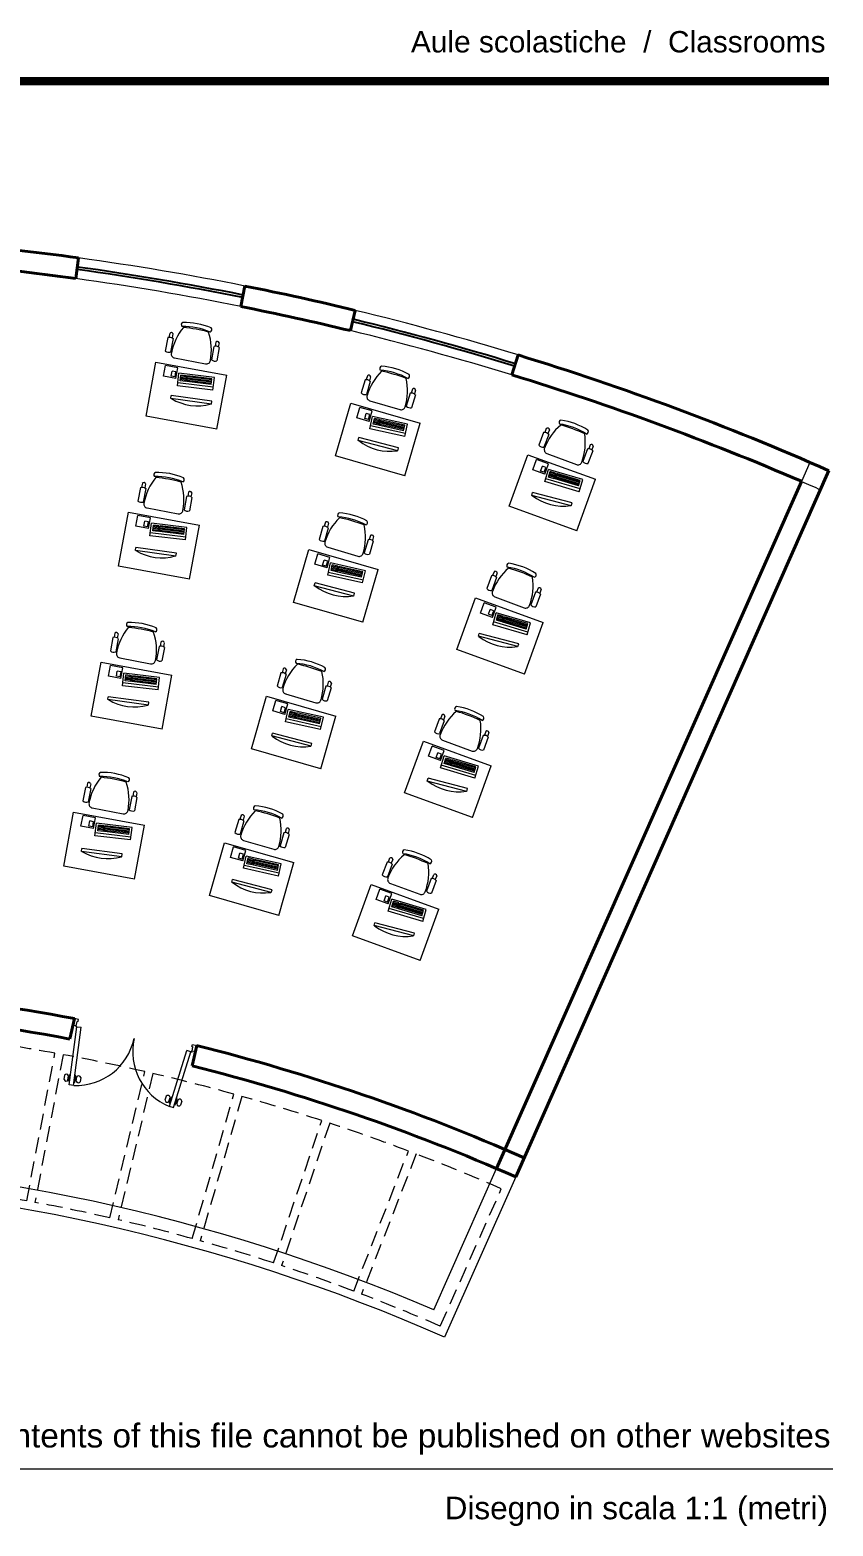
# Model space of a CAD drawing. Header units: millimetres. Extents: x 319.7 to 345.3, y 161.6 to 181.
# Drawn here: x 335.66 to 345.28, y 162.47 to 180.38 of the extents above; entities that cross this region are included whole.
import ezdxf

# ---------------------------------------------------------------- set-up
doc = ezdxf.new("R2010")
doc.units = ezdxf.units.MM
doc.linetypes.add('TRATTEGGIATA2', pattern=[9.525, 6.35, -3.175])
for name, color, linetype, lineweight in [('ARREDI attrezzature - furniture', 175, 'Continuous', 9), ('MURATURA sezioni - section wall', 7, 'Continuous', 40), ('PILASTRI struttura - structure', 7, 'Continuous', 13), ('PORTE - doors', 2, 'Continuous', 5), ('PROIEZIONI finissime - fine lines', 251, 'Continuous', 9), ('PROIEZIONI Tratteggiate - dashed', 1, 'Continuous', 9), ('www.archweb.it - All rights reserved', 2, 'Continuous', 5)]:
    doc.layers.add(name, color=color, linetype=linetype, lineweight=lineweight)
doc.layers.add('VETRATE sezioni - windows sections', color=171, linetype='Continuous', true_color=0x4d79ff)
doc.styles.get("Standard").update_dxf_attribs({"font": 'arial.ttf'})

msp = doc.modelspace()

# ---------------------------------------------------------------- linework, layer by layer
at = {"layer": 'ARREDI attrezzature - furniture'}
for p, q in [((337.314, 176.699), (337.284, 176.539)), ((337.337, 176.751), (337.328, 176.702)), ((337.378, 176.687), (337.348, 176.527)), ((337.376, 176.743), (337.367, 176.695)), ((337.89, 176.645), (337.88, 176.597)), ((337.929, 176.638), (337.919, 176.59)), ((337.396, 176.456), (337.766, 176.385)), ((337.867, 176.593), (337.837, 176.434)), ((337.931, 176.581), (337.9, 176.422)), ((337.054, 175.759), (337.172, 176.406)), ((337.172, 176.406), (338.021, 176.25)), ((337.261, 176.237), (337.285, 176.365)), ((337.435, 176.337), (337.285, 176.365)), ((337.356, 176.238), (337.367, 176.298)), ((337.412, 176.29), (337.367, 176.298)), ((337.401, 176.23), (337.412, 176.29)), ((337.411, 176.21), (337.435, 176.337)), ((337.428, 176.123), (337.445, 176.272)), ((337.872, 176.221), (337.445, 176.272)), ((337.411, 176.21), (337.261, 176.237)), ((337.401, 176.23), (337.356, 176.238)), ((337.855, 176.072), (337.428, 176.123)), ((337.859, 176.106), (337.432, 176.157)), ((337.462, 176.182), (337.47, 176.251)), ((337.529, 176.174), (337.462, 176.182)), ((337.531, 176.188), (337.464, 176.196)), ((337.532, 176.202), (337.465, 176.21)), ((337.534, 176.215), (337.467, 176.223)), ((337.536, 176.229), (337.469, 176.237)), ((337.537, 176.243), (337.47, 176.251)), ((337.529, 176.174), (337.537, 176.243)), ((337.542, 176.173), (337.55, 176.241)), ((337.834, 176.138), (337.542, 176.173)), ((337.835, 176.152), (337.544, 176.186)), ((337.837, 176.165), (337.545, 176.2)), ((337.839, 176.179), (337.547, 176.214)), ((337.84, 176.193), (337.549, 176.228)), ((337.842, 176.207), (337.55, 176.241)), ((337.834, 176.138), (337.842, 176.207)), ((337.855, 176.072), (337.872, 176.221)), ((337.903, 175.604), (338.021, 176.25)), ((339.677, 176.193), (339.631, 176.037)), ((339.705, 176.243), (339.691, 176.196)), ((339.739, 176.175), (339.693, 176.019)), ((339.743, 176.231), (339.729, 176.184)), ((337.352, 175.971), (337.356, 176.005)), ((337.837, 175.904), (337.352, 175.971)), ((337.842, 175.939), (337.356, 176.005)), ((337.837, 175.904), (337.842, 175.939)), ((339.324, 175.284), (339.506, 175.916)), ((339.506, 175.916), (340.336, 175.677)), ((339.734, 175.944), (340.095, 175.837)), ((340.216, 176.034), (340.17, 175.878)), ((340.244, 176.084), (340.23, 176.036)), ((340.279, 176.016), (340.232, 175.86)), ((340.282, 176.072), (340.268, 176.025)), ((337.903, 175.604), (337.054, 175.759)), ((339.578, 175.739), (339.614, 175.864)), ((339.725, 175.697), (339.578, 175.739)), ((339.761, 175.822), (339.614, 175.864)), ((339.672, 175.731), (339.689, 175.79)), ((339.716, 175.718), (339.672, 175.731)), ((339.733, 175.777), (339.689, 175.79)), ((339.716, 175.718), (339.733, 175.777)), ((339.725, 175.697), (339.761, 175.822)), ((339.733, 175.609), (339.765, 175.755)), ((340.185, 175.663), (339.765, 175.755)), ((339.773, 175.665), (339.788, 175.732)), ((339.854, 175.718), (339.788, 175.732)), ((340.153, 175.517), (339.733, 175.609)), ((340.16, 175.55), (339.74, 175.643)), ((339.839, 175.65), (339.773, 175.665)), ((339.842, 175.664), (339.776, 175.678)), ((339.845, 175.677), (339.779, 175.692)), ((339.848, 175.691), (339.782, 175.705)), ((339.851, 175.704), (339.785, 175.719)), ((339.839, 175.65), (339.854, 175.718)), ((339.851, 175.647), (339.866, 175.715)), ((340.138, 175.584), (339.851, 175.647)), ((340.141, 175.598), (339.854, 175.661)), ((340.144, 175.611), (339.857, 175.674)), ((340.147, 175.625), (339.86, 175.688)), ((340.15, 175.638), (339.863, 175.701)), ((340.153, 175.652), (339.866, 175.715)), ((340.138, 175.584), (340.153, 175.652)), ((340.153, 175.517), (340.185, 175.663)), ((340.154, 175.046), (340.336, 175.677)), ((341.816, 175.563), (341.759, 175.411)), ((341.847, 175.611), (341.83, 175.565)), ((341.884, 175.597), (341.867, 175.551)), ((339.595, 175.468), (339.604, 175.502)), ((340.069, 175.344), (339.595, 175.468)), ((340.078, 175.378), (339.604, 175.502)), ((340.069, 175.344), (340.078, 175.378)), ((341.877, 175.541), (341.82, 175.388)), ((342.374, 175.414), (342.357, 175.368)), ((342.411, 175.401), (342.394, 175.355)), ((340.154, 175.046), (339.324, 175.284)), ((341.401, 174.681), (341.626, 175.298)), ((341.626, 175.298), (342.437, 175.003)), ((341.686, 175.117), (341.73, 175.239)), ((341.874, 175.187), (341.73, 175.239)), ((341.855, 175.311), (342.208, 175.179)), ((342.343, 175.367), (342.286, 175.215)), ((342.404, 175.344), (342.347, 175.192)), ((341.829, 175.065), (341.686, 175.117)), ((341.779, 175.102), (341.801, 175.16)), ((341.822, 175.087), (341.779, 175.102)), ((341.843, 175.144), (341.801, 175.16)), ((341.822, 175.087), (341.843, 175.144)), ((341.829, 175.065), (341.874, 175.187)), ((341.831, 174.977), (341.873, 175.121)), ((342.286, 174.999), (341.873, 175.121)), ((341.875, 175.03), (341.894, 175.096)), ((341.94, 175.01), (341.875, 175.03)), ((341.944, 175.024), (341.879, 175.043)), ((341.947, 175.037), (341.883, 175.056)), ((341.951, 175.05), (341.887, 175.069)), ((341.955, 175.064), (341.891, 175.083)), ((341.959, 175.077), (341.894, 175.096)), ((341.94, 175.01), (341.959, 175.077)), ((341.952, 175.007), (341.972, 175.073)), ((342.238, 174.937), (341.956, 175.02)), ((342.242, 174.95), (341.96, 175.033)), ((342.246, 174.963), (341.964, 175.047)), ((342.249, 174.977), (341.968, 175.06)), ((342.253, 174.99), (341.972, 175.073)), ((336.986, 174.903), (336.955, 174.743)), ((337.009, 174.955), (336.999, 174.907)), ((337.049, 174.891), (337.019, 174.731)), ((337.047, 174.948), (337.038, 174.899)), ((337.561, 174.85), (337.552, 174.801)), ((337.6, 174.842), (337.59, 174.794)), ((341.673, 174.811), (341.682, 174.845)), ((342.156, 174.721), (341.682, 174.845)), ((342.243, 174.855), (341.831, 174.977)), ((342.253, 174.888), (341.841, 175.01)), ((342.234, 174.924), (341.952, 175.007)), ((342.212, 174.385), (342.437, 175.003)), ((342.234, 174.924), (342.253, 174.99)), ((342.243, 174.855), (342.286, 174.999)), ((337.067, 174.66), (337.437, 174.59)), ((337.538, 174.798), (337.508, 174.638)), ((337.602, 174.786), (337.572, 174.626)), ((342.212, 174.385), (341.401, 174.681)), ((342.147, 174.687), (341.673, 174.811)), ((342.147, 174.687), (342.156, 174.721)), ((336.725, 173.964), (336.843, 174.61)), ((336.843, 174.61), (337.692, 174.454)), ((336.932, 174.442), (336.956, 174.569)), ((337.106, 174.542), (336.956, 174.569)), ((337.027, 174.442), (337.038, 174.503)), ((337.083, 174.495), (337.038, 174.503)), ((337.072, 174.434), (337.083, 174.495)), ((337.082, 174.414), (337.106, 174.542)), ((337.099, 174.328), (337.117, 174.476)), ((337.543, 174.425), (337.117, 174.476)), ((339.201, 174.488), (339.187, 174.441)), ((339.238, 174.477), (339.225, 174.43)), ((337.082, 174.414), (336.932, 174.442)), ((337.072, 174.434), (337.027, 174.442)), ((337.526, 174.277), (337.099, 174.328)), ((337.53, 174.31), (337.103, 174.361)), ((337.133, 174.387), (337.141, 174.455)), ((337.2, 174.379), (337.133, 174.387)), ((337.202, 174.392), (337.135, 174.4)), ((337.204, 174.406), (337.137, 174.414)), ((337.205, 174.42), (337.138, 174.428)), ((337.207, 174.434), (337.14, 174.442)), ((337.208, 174.447), (337.141, 174.455)), ((337.2, 174.379), (337.208, 174.447)), ((337.213, 174.377), (337.221, 174.446)), ((337.505, 174.342), (337.213, 174.377)), ((337.506, 174.356), (337.215, 174.391)), ((337.508, 174.37), (337.217, 174.405)), ((337.51, 174.384), (337.218, 174.418)), ((337.511, 174.397), (337.22, 174.432)), ((337.513, 174.411), (337.221, 174.446)), ((337.505, 174.342), (337.513, 174.411)), ((337.526, 174.277), (337.543, 174.425)), ((337.574, 173.808), (337.692, 174.454)), ((339.172, 174.439), (339.126, 174.283)), ((339.235, 174.42), (339.189, 174.264)), ((339.74, 174.329), (339.726, 174.282)), ((339.778, 174.318), (339.764, 174.271)), ((336.926, 174.15), (336.931, 174.185)), ((337.412, 174.084), (336.926, 174.15)), ((337.417, 174.118), (336.931, 174.185)), ((337.412, 174.084), (337.417, 174.118)), ((338.82, 173.529), (339.002, 174.161)), ((339.002, 174.161), (339.832, 173.923)), ((339.23, 174.189), (339.591, 174.083)), ((339.712, 174.28), (339.666, 174.124)), ((339.774, 174.261), (339.728, 174.105)), ((337.574, 173.808), (336.725, 173.964)), ((339.074, 173.985), (339.11, 174.109)), ((339.221, 173.943), (339.074, 173.985)), ((339.256, 174.067), (339.11, 174.109)), ((339.168, 173.976), (339.185, 174.035)), ((339.212, 173.964), (339.168, 173.976)), ((339.229, 174.023), (339.185, 174.035)), ((339.212, 173.964), (339.229, 174.023)), ((339.221, 173.943), (339.256, 174.067)), ((339.229, 173.855), (339.261, 174.001)), ((339.681, 173.908), (339.261, 174.001)), ((339.269, 173.91), (339.284, 173.978)), ((339.344, 173.936), (339.278, 173.951)), ((339.346, 173.95), (339.281, 173.964)), ((339.349, 173.963), (339.284, 173.978)), ((339.335, 173.896), (339.349, 173.963)), ((339.347, 173.893), (339.362, 173.961)), ((339.646, 173.884), (339.359, 173.947)), ((339.649, 173.897), (339.362, 173.961)), ((339.069, 173.729), (339.078, 173.763)), ((339.552, 173.639), (339.078, 173.763)), ((339.648, 173.762), (339.229, 173.855)), ((339.656, 173.795), (339.236, 173.888)), ((339.335, 173.896), (339.269, 173.91)), ((339.338, 173.909), (339.272, 173.924)), ((339.341, 173.923), (339.275, 173.937)), ((339.634, 173.83), (339.347, 173.893)), ((339.637, 173.843), (339.35, 173.906)), ((339.64, 173.857), (339.353, 173.92)), ((339.643, 173.87), (339.356, 173.933)), ((339.634, 173.83), (339.649, 173.897)), ((339.648, 173.762), (339.681, 173.908)), ((339.65, 173.291), (339.832, 173.923)), ((341.191, 173.848), (341.134, 173.696)), ((341.251, 173.826), (341.195, 173.673)), ((341.222, 173.896), (341.205, 173.85)), ((341.259, 173.882), (341.242, 173.836)), ((339.543, 173.605), (339.069, 173.729)), ((339.543, 173.605), (339.552, 173.639)), ((340.776, 172.966), (341.001, 173.583)), ((341.001, 173.583), (341.812, 173.288)), ((341.23, 173.596), (341.583, 173.464)), ((341.718, 173.652), (341.661, 173.5)), ((341.779, 173.629), (341.722, 173.477)), ((341.749, 173.699), (341.732, 173.653)), ((341.786, 173.686), (341.769, 173.64)), ((339.65, 173.291), (338.82, 173.529)), ((341.061, 173.402), (341.105, 173.524)), ((341.204, 173.35), (341.061, 173.402)), ((341.248, 173.472), (341.105, 173.524)), ((341.154, 173.387), (341.175, 173.445)), ((341.218, 173.429), (341.175, 173.445)), ((341.197, 173.372), (341.218, 173.429)), ((341.204, 173.35), (341.248, 173.472)), ((341.206, 173.262), (341.248, 173.406)), ((341.66, 173.284), (341.248, 173.406)), ((341.197, 173.372), (341.154, 173.387)), ((341.618, 173.14), (341.206, 173.262)), ((341.628, 173.173), (341.215, 173.295)), ((341.25, 173.315), (341.269, 173.381)), ((341.314, 173.295), (341.25, 173.315)), ((341.318, 173.309), (341.254, 173.328)), ((341.322, 173.322), (341.257, 173.341)), ((341.326, 173.335), (341.261, 173.354)), ((341.33, 173.349), (341.265, 173.368)), ((341.334, 173.362), (341.269, 173.381)), ((341.314, 173.295), (341.334, 173.362)), ((341.327, 173.292), (341.347, 173.358)), ((341.608, 173.208), (341.327, 173.292)), ((341.612, 173.222), (341.331, 173.305)), ((341.616, 173.235), (341.335, 173.318)), ((341.62, 173.248), (341.339, 173.332)), ((341.624, 173.262), (341.343, 173.345)), ((341.628, 173.275), (341.347, 173.358)), ((341.587, 172.67), (341.812, 173.288)), ((341.608, 173.208), (341.628, 173.275)), ((341.618, 173.14), (341.66, 173.284)), ((336.657, 173.108), (336.626, 172.948)), ((336.68, 173.159), (336.671, 173.111)), ((336.72, 173.095), (336.69, 172.936)), ((336.718, 173.152), (336.709, 173.104)), ((337.232, 173.054), (337.223, 173.006)), ((337.271, 173.047), (337.262, 172.999)), ((341.034, 173.123), (341.042, 173.157)), ((341.508, 173), (341.034, 173.123)), ((341.517, 173.034), (341.042, 173.157)), ((336.738, 172.865), (337.108, 172.794)), ((337.209, 173.002), (337.179, 172.842)), ((337.273, 172.99), (337.243, 172.83)), ((341.587, 172.67), (340.776, 172.966)), ((341.508, 173), (341.517, 173.034)), ((336.396, 172.168), (336.514, 172.814)), ((336.514, 172.814), (337.363, 172.659)), ((336.603, 172.646), (336.627, 172.774)), ((336.777, 172.746), (336.627, 172.774)), ((336.698, 172.647), (336.709, 172.707)), ((336.754, 172.699), (336.709, 172.707)), ((336.743, 172.638), (336.754, 172.699)), ((336.753, 172.619), (336.777, 172.746)), ((338.668, 172.684), (338.622, 172.528)), ((338.696, 172.734), (338.683, 172.687)), ((338.734, 172.722), (338.72, 172.675)), ((336.753, 172.619), (336.603, 172.646)), ((336.743, 172.638), (336.698, 172.647)), ((336.77, 172.532), (336.788, 172.681)), ((337.197, 172.481), (336.77, 172.532)), ((337.201, 172.515), (336.774, 172.566)), ((337.215, 172.63), (336.788, 172.681)), ((336.804, 172.591), (336.813, 172.66)), ((336.871, 172.583), (336.804, 172.591)), ((336.873, 172.597), (336.806, 172.605)), ((336.875, 172.611), (336.808, 172.619)), ((336.876, 172.624), (336.809, 172.632)), ((336.878, 172.638), (336.811, 172.646)), ((336.88, 172.652), (336.813, 172.66)), ((336.871, 172.583), (336.88, 172.652)), ((336.884, 172.582), (336.893, 172.65)), ((337.176, 172.547), (336.884, 172.582)), ((337.178, 172.56), (336.886, 172.595)), ((337.179, 172.574), (336.888, 172.609)), ((337.181, 172.588), (336.889, 172.623)), ((337.183, 172.602), (336.891, 172.637)), ((337.184, 172.615), (336.893, 172.65)), ((337.176, 172.547), (337.184, 172.615)), ((337.197, 172.481), (337.215, 172.63)), ((337.245, 172.012), (337.363, 172.659)), ((338.731, 172.666), (338.685, 172.51)), ((339.208, 172.525), (339.162, 172.369)), ((339.236, 172.575), (339.222, 172.527)), ((339.27, 172.507), (339.224, 172.351)), ((339.273, 172.564), (339.26, 172.516)), ((336.597, 172.365), (336.601, 172.4)), ((337.082, 172.299), (336.597, 172.365)), ((337.087, 172.334), (336.601, 172.4)), ((337.082, 172.299), (337.087, 172.334)), ((338.316, 171.775), (338.498, 172.407)), ((338.498, 172.407), (339.327, 172.168)), ((338.57, 172.23), (338.606, 172.355)), ((338.752, 172.313), (338.606, 172.355)), ((338.725, 172.435), (339.087, 172.328)), ((337.245, 172.012), (336.396, 172.168)), ((338.717, 172.188), (338.57, 172.23)), ((338.664, 172.222), (338.681, 172.281)), ((338.708, 172.209), (338.664, 172.222)), ((338.725, 172.268), (338.681, 172.281)), ((338.708, 172.209), (338.725, 172.268)), ((338.717, 172.188), (338.752, 172.313)), ((338.724, 172.1), (338.757, 172.247)), ((339.177, 172.154), (338.757, 172.247)), ((338.764, 172.156), (338.779, 172.223)), ((338.83, 172.141), (338.764, 172.156)), ((338.833, 172.155), (338.767, 172.169)), ((338.836, 172.168), (338.77, 172.183)), ((338.839, 172.182), (338.773, 172.196)), ((338.842, 172.195), (338.776, 172.21)), ((338.845, 172.209), (338.779, 172.223)), ((338.83, 172.141), (338.845, 172.209)), ((338.843, 172.138), (338.858, 172.206)), ((339.133, 172.089), (338.846, 172.152)), ((339.136, 172.102), (338.849, 172.166)), ((339.139, 172.116), (338.852, 172.179)), ((339.142, 172.129), (338.855, 172.193)), ((339.145, 172.143), (338.858, 172.206)), ((339.144, 172.008), (339.177, 172.154)), ((339.146, 171.537), (339.327, 172.168)), ((340.597, 172.181), (340.58, 172.135)), ((340.634, 172.167), (340.617, 172.121)), ((339.144, 172.008), (338.724, 172.1)), ((339.152, 172.041), (338.732, 172.134)), ((339.13, 172.075), (338.843, 172.138)), ((339.13, 172.075), (339.145, 172.143)), ((340.565, 172.133), (340.508, 171.981)), ((340.626, 172.111), (340.569, 171.958)), ((341.123, 171.984), (341.106, 171.938)), ((341.161, 171.971), (341.143, 171.925)), ((338.558, 171.93), (338.567, 171.964)), ((339.033, 171.807), (338.558, 171.93)), ((339.041, 171.841), (338.567, 171.964)), ((339.033, 171.807), (339.041, 171.841)), ((340.151, 171.251), (340.376, 171.868)), ((340.376, 171.868), (341.187, 171.573)), ((340.435, 171.687), (340.48, 171.809)), ((340.623, 171.757), (340.48, 171.809)), ((340.605, 171.88), (340.958, 171.749)), ((341.093, 171.937), (341.036, 171.785)), ((341.153, 171.914), (341.097, 171.762)), ((339.146, 171.537), (338.316, 171.775)), ((340.579, 171.635), (340.435, 171.687)), ((340.529, 171.672), (340.55, 171.73)), ((340.572, 171.657), (340.529, 171.672)), ((340.593, 171.714), (340.55, 171.73)), ((340.572, 171.657), (340.593, 171.714)), ((340.579, 171.635), (340.623, 171.757)), ((340.58, 171.547), (340.623, 171.691)), ((341.035, 171.569), (340.623, 171.691)), ((340.624, 171.6), (340.644, 171.666)), ((340.693, 171.594), (340.628, 171.613)), ((340.697, 171.607), (340.632, 171.626)), ((340.701, 171.62), (340.636, 171.639)), ((340.705, 171.634), (340.64, 171.653)), ((340.709, 171.647), (340.644, 171.666)), ((340.689, 171.58), (340.709, 171.647)), ((340.702, 171.577), (340.721, 171.643)), ((340.995, 171.533), (340.713, 171.617)), ((340.999, 171.547), (340.717, 171.63)), ((341.003, 171.56), (340.721, 171.643)), ((340.993, 171.425), (340.58, 171.547)), ((341.002, 171.458), (340.59, 171.58)), ((340.689, 171.58), (340.624, 171.6)), ((340.983, 171.493), (340.702, 171.577)), ((340.987, 171.507), (340.706, 171.59)), ((340.991, 171.52), (340.709, 171.603)), ((340.962, 170.955), (341.187, 171.573)), ((340.983, 171.493), (341.003, 171.56)), ((340.993, 171.425), (341.035, 171.569)), ((336.328, 171.312), (336.297, 171.152)), ((336.351, 171.364), (336.342, 171.316)), ((336.391, 171.3), (336.361, 171.14)), ((336.39, 171.356), (336.38, 171.308)), ((336.903, 171.259), (336.894, 171.21)), ((336.942, 171.251), (336.933, 171.203)), ((340.422, 171.39), (340.431, 171.424)), ((340.896, 171.267), (340.422, 171.39)), ((340.905, 171.3), (340.431, 171.424)), ((340.896, 171.267), (340.905, 171.3)), ((336.881, 171.207), (336.85, 171.047)), ((336.944, 171.195), (336.914, 171.035)), ((340.962, 170.955), (340.151, 171.251)), ((336.067, 170.372), (336.185, 171.019)), ((336.185, 171.019), (337.034, 170.863)), ((336.274, 170.85), (336.298, 170.978)), ((336.448, 170.951), (336.298, 170.978)), ((336.369, 170.851), (336.38, 170.912)), ((336.425, 170.903), (336.38, 170.912)), ((336.409, 171.069), (336.779, 170.999)), ((336.414, 170.843), (336.425, 170.903)), ((336.425, 170.823), (336.448, 170.951)), ((338.164, 170.93), (338.118, 170.774)), ((338.192, 170.979), (338.178, 170.932)), ((338.226, 170.912), (338.18, 170.756)), ((338.23, 170.968), (338.216, 170.921)), ((336.425, 170.823), (336.274, 170.85)), ((336.414, 170.843), (336.369, 170.851)), ((336.441, 170.736), (336.459, 170.885)), ((336.868, 170.685), (336.441, 170.736)), ((336.872, 170.719), (336.445, 170.77)), ((336.886, 170.834), (336.459, 170.885)), ((336.475, 170.796), (336.484, 170.864)), ((336.542, 170.787), (336.475, 170.796)), ((336.544, 170.801), (336.477, 170.809)), ((336.546, 170.815), (336.479, 170.823)), ((336.547, 170.829), (336.48, 170.837)), ((336.549, 170.842), (336.482, 170.85)), ((336.551, 170.856), (336.484, 170.864)), ((336.542, 170.787), (336.551, 170.856)), ((336.555, 170.786), (336.564, 170.855)), ((336.847, 170.751), (336.555, 170.786)), ((336.849, 170.765), (336.557, 170.8)), ((336.85, 170.779), (336.559, 170.813)), ((336.852, 170.792), (336.56, 170.827)), ((336.854, 170.806), (336.562, 170.841)), ((336.855, 170.82), (336.564, 170.855)), ((336.847, 170.751), (336.855, 170.82)), ((336.868, 170.685), (336.886, 170.834)), ((336.916, 170.217), (337.034, 170.863)), ((338.704, 170.771), (338.658, 170.615)), ((338.731, 170.82), (338.718, 170.773)), ((338.766, 170.752), (338.72, 170.596)), ((338.769, 170.809), (338.755, 170.762)), ((336.279, 170.548), (336.283, 170.583)), ((336.764, 170.482), (336.279, 170.548)), ((336.769, 170.517), (336.283, 170.583)), ((337.812, 170.021), (337.994, 170.652)), ((337.994, 170.652), (338.823, 170.414)), ((338.066, 170.476), (338.102, 170.601)), ((338.248, 170.558), (338.102, 170.601)), ((338.212, 170.434), (338.248, 170.558)), ((338.221, 170.68), (338.583, 170.574)), ((336.916, 170.217), (336.067, 170.372)), ((336.764, 170.482), (336.769, 170.517)), ((338.212, 170.434), (338.066, 170.476)), ((338.16, 170.467), (338.177, 170.526)), ((338.204, 170.455), (338.16, 170.467)), ((338.221, 170.514), (338.177, 170.526)), ((338.204, 170.455), (338.221, 170.514)), ((338.22, 170.346), (338.253, 170.492)), ((338.647, 170.287), (338.228, 170.379)), ((338.672, 170.399), (338.253, 170.492)), ((338.26, 170.401), (338.275, 170.469)), ((338.326, 170.387), (338.26, 170.401)), ((338.329, 170.4), (338.263, 170.415)), ((338.332, 170.414), (338.266, 170.428)), ((338.335, 170.427), (338.269, 170.442)), ((338.338, 170.441), (338.272, 170.455)), ((338.341, 170.454), (338.275, 170.469)), ((338.326, 170.387), (338.341, 170.454)), ((338.339, 170.384), (338.354, 170.452)), ((338.626, 170.321), (338.339, 170.384)), ((338.629, 170.334), (338.342, 170.398)), ((338.632, 170.348), (338.345, 170.411)), ((338.635, 170.361), (338.348, 170.425)), ((338.638, 170.375), (338.351, 170.438)), ((338.641, 170.388), (338.354, 170.452)), ((338.626, 170.321), (338.641, 170.388)), ((338.64, 170.253), (338.672, 170.399)), ((338.642, 169.782), (338.823, 170.414)), ((339.94, 170.418), (339.883, 170.266)), ((340.001, 170.396), (339.944, 170.243)), ((339.971, 170.466), (339.954, 170.42)), ((340.008, 170.452), (339.991, 170.406)), ((338.079, 170.179), (338.088, 170.213)), ((338.553, 170.055), (338.079, 170.179)), ((338.562, 170.089), (338.088, 170.213)), ((338.64, 170.253), (338.22, 170.346)), ((340.467, 170.222), (340.411, 170.07)), ((340.528, 170.199), (340.471, 170.047)), ((340.498, 170.269), (340.481, 170.223)), ((340.535, 170.256), (340.518, 170.21)), ((338.642, 169.782), (337.812, 170.021)), ((338.553, 170.055), (338.562, 170.089)), ((339.525, 169.536), (339.75, 170.153)), ((339.75, 170.153), (340.561, 169.858)), ((339.81, 169.972), (339.855, 170.094)), ((339.998, 170.042), (339.855, 170.094)), ((339.904, 169.957), (339.925, 170.015)), ((339.967, 169.999), (339.925, 170.015)), ((339.946, 169.942), (339.967, 169.999)), ((339.953, 169.92), (339.998, 170.042)), ((339.98, 170.165), (340.333, 170.034)), ((339.953, 169.92), (339.81, 169.972)), ((339.946, 169.942), (339.904, 169.957)), ((339.955, 169.832), (339.998, 169.976)), ((340.368, 169.71), (339.955, 169.832)), ((340.377, 169.743), (339.965, 169.865)), ((340.41, 169.854), (339.998, 169.976)), ((339.999, 169.885), (340.019, 169.951)), ((340.064, 169.865), (339.999, 169.885)), ((340.068, 169.879), (340.003, 169.898)), ((340.072, 169.892), (340.007, 169.911)), ((340.076, 169.905), (340.011, 169.924)), ((340.079, 169.918), (340.015, 169.938)), ((340.083, 169.932), (340.019, 169.951)), ((340.064, 169.865), (340.083, 169.932)), ((340.076, 169.862), (340.096, 169.928)), ((340.358, 169.778), (340.076, 169.862)), ((340.362, 169.792), (340.08, 169.875)), ((340.366, 169.805), (340.084, 169.888)), ((340.37, 169.818), (340.088, 169.902)), ((340.374, 169.832), (340.092, 169.915)), ((340.378, 169.845), (340.096, 169.928)), ((340.336, 169.24), (340.561, 169.858)), ((340.358, 169.778), (340.378, 169.845)), ((340.368, 169.71), (340.41, 169.854)), ((339.785, 169.66), (339.794, 169.693)), ((340.26, 169.536), (339.785, 169.66)), ((340.268, 169.57), (339.794, 169.693)), ((340.336, 169.24), (339.525, 169.536)), ((340.26, 169.536), (340.268, 169.57))]:
    msp.add_line(p, q, dxfattribs=at)
for centre, radius, start, end in [((338.017, 176.391), 0.672, 140.1286, 169.3433), ((337.505, 176.853), 0.0303, 113.5133, 224.9301), ((337.507, 176.027), 0.804, 66.8239, 91.6196), ((337.516, 176.076), 0.804, 66.8239, 91.6196), ((337.299, 174.937), 1.896, 74.6157, 83.8765), ((337.811, 176.794), 0.0303, 293.5119, 44.9315), ((337.336, 176.64), 0.0628, 48.1729, 110.2706), ((337.355, 176.738), 0.0218, 13.886, 144.3264), ((337.164, 176.553), 0.672, 349.0998, 18.3278), ((337.907, 176.633), 0.0218, 14.1173, 144.5572), ((337.326, 176.586), 0.0628, 228.1728, 290.2706), ((337.404, 176.504), 0.0489, 167.0353, 259.9697), ((337.889, 176.534), 0.0628, 48.1729, 110.2706), ((337.776, 176.433), 0.0489, 258.4737, 351.4085), ((337.879, 176.48), 0.0628, 228.1728, 290.2706), ((340.346, 175.818), 0.672, 134.4771, 163.6918), ((339.882, 176.328), 0.0303, 107.8618, 219.2786), ((339.802, 175.506), 0.804, 61.1723, 85.9681), ((339.816, 175.554), 0.804, 61.1723, 85.9681), ((339.488, 174.441), 1.896, 68.9642, 78.225), ((339.692, 176.132), 0.0628, 42.5213, 104.6191), ((339.721, 176.228), 0.0218, 8.2345, 138.6749), ((339.513, 176.063), 0.672, 343.4483, 12.6762), ((340.18, 176.24), 0.0303, 287.8604, 39.28), ((340.26, 176.069), 0.0218, 8.4658, 138.9057), ((337.67, 176.492), 0.609, 239.0581, 285.3843), ((339.677, 176.08), 0.0628, 222.5213, 284.6191), ((339.747, 175.991), 0.0489, 161.3838, 254.3182), ((340.232, 175.973), 0.0628, 42.5214, 104.6191), ((340.11, 175.884), 0.0489, 252.8222, 345.757), ((340.217, 175.921), 0.0628, 222.5213, 284.6191), ((341.827, 175.502), 0.0628, 38.5213, 100.6191), ((342.457, 175.142), 0.672, 130.4771, 159.6918), ((341.863, 175.595), 0.0218, 4.2345, 134.6749), ((342.03, 175.683), 0.0303, 103.8618, 215.2786), ((341.893, 174.869), 0.804, 57.1723, 81.9681), ((341.505, 173.829), 1.896, 64.9642, 74.225), ((341.91, 174.916), 0.804, 57.1723, 81.9681), ((342.322, 175.574), 0.0303, 283.8604, 35.28), ((339.974, 175.947), 0.609, 232.2089, 278.5351), ((341.808, 175.45), 0.0628, 218.5213, 280.6191), ((341.872, 175.357), 0.0489, 157.3838, 250.3182), ((341.643, 175.445), 0.672, 339.4483, 8.6762), ((342.389, 175.399), 0.0218, 4.4658, 134.9057), ((342.226, 175.225), 0.0489, 248.8222, 341.757), ((342.336, 175.254), 0.0628, 218.5213, 280.6191), ((342.355, 175.305), 0.0628, 38.5214, 100.6191), ((337.688, 174.595), 0.672, 140.1286, 169.3433), ((337.177, 175.057), 0.0303, 113.5133, 224.9301), ((337.178, 174.232), 0.804, 66.8239, 91.6196), ((337.187, 174.281), 0.804, 66.8239, 91.6196), ((336.97, 173.141), 1.896, 74.6157, 83.8765), ((337.482, 174.999), 0.0303, 293.5119, 44.9315), ((337.007, 174.844), 0.0628, 48.1729, 110.2706), ((337.026, 174.942), 0.0218, 13.886, 144.3264), ((336.835, 174.758), 0.672, 349.0998, 18.3278), ((337.579, 174.837), 0.0218, 14.1173, 144.5572), ((336.997, 174.79), 0.0628, 228.1728, 290.2706), ((337.075, 174.708), 0.0489, 167.0353, 259.9697), ((337.56, 174.739), 0.0628, 48.1729, 110.2706), ((342.052, 175.291), 0.609, 232.2089, 278.5351), ((337.447, 174.638), 0.0489, 258.4737, 351.4085), ((337.55, 174.685), 0.0628, 228.1728, 290.2706), ((339.841, 174.063), 0.672, 134.4771, 163.6918), ((339.217, 174.474), 0.0218, 8.2345, 138.6749), ((339.378, 174.573), 0.0303, 107.8618, 219.2786), ((339.298, 173.752), 0.804, 61.1723, 85.9681), ((339.312, 173.8), 0.804, 61.1723, 85.9681), ((338.984, 172.687), 1.896, 68.9642, 78.225), ((339.676, 174.485), 0.0303, 287.8604, 39.28), ((339.188, 174.378), 0.0628, 42.5213, 104.6191), ((339.009, 174.309), 0.672, 343.4483, 12.6762), ((339.756, 174.315), 0.0218, 8.4658, 138.9057), ((337.245, 174.672), 0.609, 239.0581, 285.3843), ((339.173, 174.325), 0.0628, 222.5213, 284.6191), ((339.243, 174.236), 0.0489, 161.3838, 254.3182), ((339.605, 174.129), 0.0489, 252.8222, 345.757), ((339.713, 174.166), 0.0628, 222.5213, 284.6191), ((339.728, 174.219), 0.0628, 42.5214, 104.6191), ((341.832, 173.427), 0.672, 130.4771, 159.6918), ((341.405, 173.968), 0.0303, 103.8618, 215.2786), ((341.268, 173.154), 0.804, 57.1723, 81.9681), ((340.88, 172.114), 1.896, 64.9642, 74.225), ((341.285, 173.201), 0.804, 57.1723, 81.9681), ((341.202, 173.787), 0.0628, 38.5213, 100.6191), ((341.237, 173.88), 0.0218, 4.2345, 134.6749), ((341.018, 173.73), 0.672, 339.4483, 8.6762), ((341.696, 173.859), 0.0303, 283.8604, 35.28), ((339.448, 174.209), 0.609, 232.2089, 278.5351), ((341.183, 173.735), 0.0628, 218.5213, 280.6191), ((341.247, 173.642), 0.0489, 157.3838, 250.3182), ((341.729, 173.59), 0.0628, 38.5214, 100.6191), ((341.764, 173.684), 0.0218, 4.4658, 134.9057), ((341.601, 173.51), 0.0489, 248.8222, 341.757), ((341.71, 173.539), 0.0628, 218.5213, 280.6191), ((337.359, 172.8), 0.672, 140.1286, 169.3433), ((336.848, 173.261), 0.0303, 113.5133, 224.9301), ((336.849, 172.436), 0.804, 66.8239, 91.6196), ((336.858, 172.485), 0.804, 66.8239, 91.6196), ((336.641, 171.345), 1.896, 74.6157, 83.8765), ((337.153, 173.203), 0.0303, 293.5119, 44.9315), ((336.678, 173.049), 0.0628, 48.1729, 110.2706), ((336.697, 173.147), 0.0218, 13.886, 144.3264), ((336.506, 172.962), 0.672, 349.0998, 18.3278), ((337.25, 173.042), 0.0218, 14.1173, 144.5572), ((341.412, 173.603), 0.609, 232.2089, 278.5351), ((336.668, 172.995), 0.0628, 228.1728, 290.2706), ((336.747, 172.913), 0.0489, 167.0353, 259.9697), ((337.231, 172.943), 0.0628, 48.1729, 110.2706), ((337.118, 172.842), 0.0489, 258.4737, 351.4085), ((337.221, 172.889), 0.0628, 228.1728, 290.2706), ((338.684, 172.624), 0.0628, 42.5213, 104.6191), ((339.337, 172.309), 0.672, 134.4771, 163.6918), ((338.713, 172.719), 0.0218, 8.2345, 138.6749), ((338.874, 172.819), 0.0303, 107.8618, 219.2786), ((338.794, 171.997), 0.804, 61.1723, 85.9681), ((338.808, 172.045), 0.804, 61.1723, 85.9681), ((338.48, 170.932), 1.896, 68.9642, 78.225), ((338.505, 172.554), 0.672, 343.4483, 12.6762), ((339.172, 172.731), 0.0303, 287.8604, 39.28), ((338.669, 172.571), 0.0628, 222.5213, 284.6191), ((339.224, 172.464), 0.0628, 42.5214, 104.6191), ((339.252, 172.56), 0.0218, 8.4658, 138.9057), ((336.915, 172.887), 0.609, 239.0581, 285.3843), ((338.739, 172.482), 0.0489, 161.3838, 254.3182), ((339.101, 172.375), 0.0489, 252.8222, 345.757), ((339.208, 172.412), 0.0628, 222.5213, 284.6191), ((341.206, 171.712), 0.672, 130.4771, 159.6918), ((340.612, 172.165), 0.0218, 4.2345, 134.6749), ((340.779, 172.253), 0.0303, 103.8618, 215.2786), ((340.642, 171.439), 0.804, 57.1723, 81.9681), ((340.255, 170.399), 1.896, 64.9642, 74.225), ((340.66, 171.486), 0.804, 57.1723, 81.9681), ((341.071, 172.144), 0.0303, 283.8604, 35.28), ((340.558, 172.02), 0.0628, 218.5213, 280.6191), ((340.577, 172.072), 0.0628, 38.5213, 100.6191), ((340.393, 172.015), 0.672, 339.4483, 8.6762), ((341.139, 171.969), 0.0218, 4.4658, 134.9057), ((338.937, 172.41), 0.609, 232.2089, 278.5351), ((340.621, 171.927), 0.0489, 157.3838, 250.3182), ((341.104, 171.875), 0.0628, 38.5214, 100.6191), ((340.976, 171.795), 0.0489, 248.8222, 341.757), ((341.085, 171.824), 0.0628, 218.5213, 280.6191), ((337.03, 171.004), 0.672, 140.1286, 169.3433), ((336.519, 171.466), 0.0303, 113.5133, 224.9301), ((336.52, 170.64), 0.804, 66.8239, 91.6196), ((336.529, 170.69), 0.804, 66.8239, 91.6196), ((336.312, 169.55), 1.896, 74.6157, 83.8765), ((336.349, 171.253), 0.0628, 48.1729, 110.2706), ((336.368, 171.351), 0.0218, 13.886, 144.3264), ((336.178, 171.166), 0.672, 349.0998, 18.3278), ((336.825, 171.408), 0.0303, 293.5119, 44.9315), ((336.921, 171.246), 0.0218, 14.1173, 144.5572), ((340.801, 171.87), 0.609, 232.2089, 278.5351), ((336.339, 171.199), 0.0628, 228.1728, 290.2706), ((336.418, 171.117), 0.0489, 167.0353, 259.9697), ((336.902, 171.148), 0.0628, 48.1729, 110.2706), ((338.369, 171.064), 0.0303, 107.8618, 219.2786), ((338.304, 170.291), 0.804, 61.1723, 85.9681), ((336.789, 171.047), 0.0489, 258.4737, 351.4085), ((336.892, 171.094), 0.0628, 228.1728, 290.2706), ((338.18, 170.869), 0.0628, 42.5213, 104.6191), ((338.833, 170.554), 0.672, 134.4771, 163.6918), ((338.209, 170.965), 0.0218, 8.2345, 138.6749), ((338.29, 170.243), 0.804, 61.1723, 85.9681), ((337.976, 169.178), 1.896, 68.9642, 78.225), ((338, 170.8), 0.672, 343.4483, 12.6762), ((338.668, 170.976), 0.0303, 287.8604, 39.28), ((338.165, 170.816), 0.0628, 222.5213, 284.6191), ((338.235, 170.727), 0.0489, 161.3838, 254.3182), ((338.72, 170.71), 0.0628, 42.5214, 104.6191), ((338.748, 170.806), 0.0218, 8.4658, 138.9057), ((336.597, 171.07), 0.609, 239.0581, 285.3843), ((338.597, 170.62), 0.0489, 252.8222, 345.757), ((338.704, 170.657), 0.0628, 222.5213, 284.6191), ((340.154, 170.538), 0.0303, 103.8618, 215.2786), ((340.034, 169.771), 0.804, 57.1723, 81.9681), ((339.952, 170.357), 0.0628, 38.5213, 100.6191), ((340.581, 169.997), 0.672, 130.4771, 159.6918), ((339.987, 170.45), 0.0218, 4.2345, 134.6749), ((340.017, 169.724), 0.804, 57.1723, 81.9681), ((339.63, 168.684), 1.896, 64.9642, 74.225), ((339.768, 170.3), 0.672, 339.4483, 8.6762), ((340.446, 170.429), 0.0303, 283.8604, 35.28), ((338.457, 170.659), 0.609, 232.2089, 278.5351), ((339.932, 170.305), 0.0628, 218.5213, 280.6191), ((339.996, 170.211), 0.0489, 157.3838, 250.3182), ((340.479, 170.16), 0.0628, 38.5214, 100.6191), ((340.514, 170.254), 0.0218, 4.4658, 134.9057), ((340.35, 170.08), 0.0489, 248.8222, 341.757), ((340.46, 170.109), 0.0628, 218.5213, 280.6191), ((340.164, 170.139), 0.609, 232.2089, 278.5351)]:
    msp.add_arc(centre, radius, start, end, dxfattribs=at)
at = {"layer": 'MURATURA sezioni - section wall'}
for p, q in [((336.212, 177.406), (336.246, 177.654)), ((338.189, 177.073), (338.238, 177.318)), ((339.501, 176.783), (339.56, 177.026)), ((341.436, 176.253), (341.51, 176.492)), ((345.233, 175.107), (341.481, 166.652)), ((341.253, 166.751), (344.904, 174.978)), ((336.195, 168.547), (336.141, 168.302)), ((337.66, 168.225), (337.606, 167.981))]:
    msp.add_line(p, q, dxfattribs=at)
for centre, radius, start, end in [((331.638, 144.27), 33.7, 82.1417, 87.7108), ((331.638, 144.27), 33.45, 82.1417, 84.7119), ((331.638, 144.27), 33.7, 76.4052, 78.7058), ((331.638, 144.27), 33.45, 76.4052, 78.7058), ((331.638, 144.27), 33.7, 66.2083, 72.9673), ((331.463, 143.752), 33.997, 66.7105, 72.9401), ((331.638, 144.27), 24.7, 79.3701, 84.7119), ((331.638, 144.27), 24.45, 79.3879, 85.2978), ((331.638, 144.27), 24.7, 66.2587, 75.8901), ((331.638, 144.27), 24.45, 66.2607, 75.8723)]:
    msp.add_arc(centre, radius, start, end, dxfattribs=at)
at = {"layer": 'PILASTRI struttura - structure'}
for points in [[(345.233, 175.107, 0.001847), (345.005, 175.206), (344.904, 174.978, -0.001861), (345.132, 174.878)], [(341.583, 166.88, 0.00252), (341.354, 166.979), (341.253, 166.751, -0.002546), (341.481, 166.652)]]:
    msp.add_lwpolyline(points, format="xyb", close=True, dxfattribs=at)
at = {"layer": 'PORTE - doors'}
for p, q in [((336.134, 167.754), (336.226, 168.449)), ((336.178, 168.47), (336.217, 168.461)), ((336.186, 167.747), (336.278, 168.442)), ((336.246, 168.535), (336.195, 168.547)), ((336.217, 168.461), (336.228, 168.512)), ((336.226, 168.449), (336.278, 168.442)), ((336.24, 168.51), (336.228, 168.512)), ((336.24, 168.51), (336.246, 168.535)), ((337.603, 168.211), (337.608, 168.236)), ((337.603, 168.211), (337.615, 168.208)), ((337.604, 168.157), (337.615, 168.208)), ((337.608, 168.236), (337.66, 168.225)), ((337.333, 167.496), (337.54, 168.165)), ((337.383, 167.48), (337.59, 168.15)), ((337.59, 168.15), (337.54, 168.165)), ((337.643, 168.148), (337.604, 168.157)), ((336.077, 167.867), (336.07, 167.817)), ((336.118, 167.81), (336.125, 167.861)), ((336.131, 167.792), (336.142, 167.875)), ((336.142, 167.875), (336.15, 167.874)), ((336.2, 167.783), (336.211, 167.866)), ((336.211, 167.866), (336.202, 167.867)), ((336.216, 167.797), (336.223, 167.848)), ((336.139, 167.791), (336.131, 167.792)), ((336.187, 167.747), (336.134, 167.754)), ((336.191, 167.784), (336.2, 167.783)), ((336.271, 167.841), (336.264, 167.791)), ((337.295, 167.617), (337.28, 167.568)), ((337.326, 167.554), (337.342, 167.603)), ((337.332, 167.496), (337.383, 167.48)), ((337.335, 167.534), (337.36, 167.614)), ((337.344, 167.531), (337.335, 167.534)), ((337.36, 167.614), (337.368, 167.611)), ((337.394, 167.516), (337.402, 167.513)), ((337.402, 167.513), (337.427, 167.593)), ((337.427, 167.593), (337.419, 167.596)), ((337.421, 167.524), (337.436, 167.574)), ((337.482, 167.559), (337.467, 167.51))]:
    msp.add_line(p, q, dxfattribs=at)
for centre in [(336.218, 168.452), (337.599, 168.149)]:
    msp.add_circle(centre, 0.00526, dxfattribs=at)
for centre, radius, start, end in [((336.1, 167.853), 0.0268, 18.3194, 147.4196), ((336.129, 167.859), 0.0108, 240.3578, 3.3185), ((336.219, 167.847), 0.0108, 161.626, 284.5867), ((336.245, 167.833), 0.0268, 17.525, 146.6252), ((336.096, 167.825), 0.0268, 197.525, 326.6252), ((336.123, 167.811), 0.0108, 341.626, 104.5867), ((336.212, 167.799), 0.0108, 60.3578, 183.3185), ((336.242, 167.805), 0.0268, 198.3194, 327.4196), ((337.307, 167.572), 0.0268, 187.8406, 316.9409), ((337.315, 167.599), 0.0268, 8.6351, 137.7353), ((337.331, 167.554), 0.0108, 331.9417, 94.9024), ((337.345, 167.6), 0.0108, 230.6735, 353.6342), ((337.417, 167.527), 0.0108, 50.6735, 173.6342), ((337.432, 167.573), 0.0108, 151.9417, 274.9024), ((337.447, 167.528), 0.0268, 188.6351, 317.7353), ((337.455, 167.555), 0.0268, 7.8406, 136.9409)]:
    msp.add_arc(centre, radius, start, end, dxfattribs=at)
at = {"layer": 'PROIEZIONI finissime - fine lines'}
for p, q in [((340.502, 165.06), (341.253, 166.751)), ((341.481, 166.652), (340.629, 164.732))]:
    msp.add_line(p, q, dxfattribs=at)
for centre, radius, start, end in [((331.638, 144.27), 33.7, 78.7058, 82.1417), ((331.638, 144.27), 33.45, 78.7058, 82.1417), ((331.638, 144.27), 33.7, 72.9673, 76.4052), ((331.638, 144.27), 33.45, 72.9673, 76.4052), ((336.218, 168.452), 0.706, 267.4327, 348.3151), ((337.599, 168.149), 0.706, 166.9451, 247.8275), ((331.638, 144.27), 22.6, 66.9076, 110.2354), ((331.638, 144.27), 22.35, 66.2786, 110.8693)]:
    msp.add_arc(centre, radius, start, end, dxfattribs=at)
at = {"layer": 'PROIEZIONI Tratteggiate - dashed', "linetype": 'TRATTEGGIATA2', "ltscale": 0.03}
for points in [[(334.719, 166.508, -0.010209), (335.624, 166.364), (335.962, 168.132, 0.0103), (334.976, 168.29)], [(335.722, 166.346, -0.010212), (336.62, 166.161), (337.039, 167.911, 0.010303), (336.06, 168.114)], [(336.718, 166.138, -0.010215), (337.607, 165.912), (338.105, 167.642, 0.010306), (337.136, 167.889)], [(337.703, 165.886, -0.010219), (338.581, 165.62), (339.158, 167.325, 0.010309), (338.201, 167.615)], [(338.676, 165.589, -0.010222), (339.542, 165.283), (340.196, 166.96, 0.010313), (339.253, 167.294)], [(339.635, 165.248, -0.01134), (340.578, 164.864), (341.309, 166.509, 0.011347), (340.29, 166.925)]]:
    msp.add_lwpolyline(points, format="xyb", close=True, dxfattribs=at)
at = {"layer": 'VETRATE sezioni - windows sections', "linetype": 'Continuous', "ltscale": 0.8}
for radius, start, end in [(33.59, 78.7058, 82.1417), (33.56, 78.7058, 82.1417), (33.56, 72.9673, 76.4052), (33.59, 72.9673, 76.4052)]:
    msp.add_arc((331.638, 144.27), radius, start, end, dxfattribs=at)
at = {"layer": 'www.archweb.it - All rights reserved', "color": 253}
msp.add_line((319.747, 163.157), (345.278, 163.157), dxfattribs=at)
at = {"layer": 'www.archweb.it - All rights reserved', "color": 7, "ltscale": 0.02, "true_color": 0xffffff, "const_width": 0.0995}
msp.add_lwpolyline([(319.722, 179.771), (345.233, 179.771)], dxfattribs=at)

# ---------------------------------------------------------------- texts
at = {"layer": 'www.archweb.it - All rights reserved', "color": 2}
msp.add_text('Aule scolastiche  /  Classrooms', height=0.25591, dxfattribs=at).set_placement((340.226, 180.114))
at = {"layer": 'www.archweb.it - All rights reserved', "color": 1}
msp.add_text('The contents of this file cannot be published on other websites', height=0.28546, dxfattribs=at).set_placement((334.235, 163.411))
at = {"layer": 'www.archweb.it - All rights reserved', "color": 251}
msp.add_text('Disegno in scala 1:1 (metri)', height=0.27014, dxfattribs=at).set_placement((340.63, 162.552))

doc.saveas('drawing.dxf')
